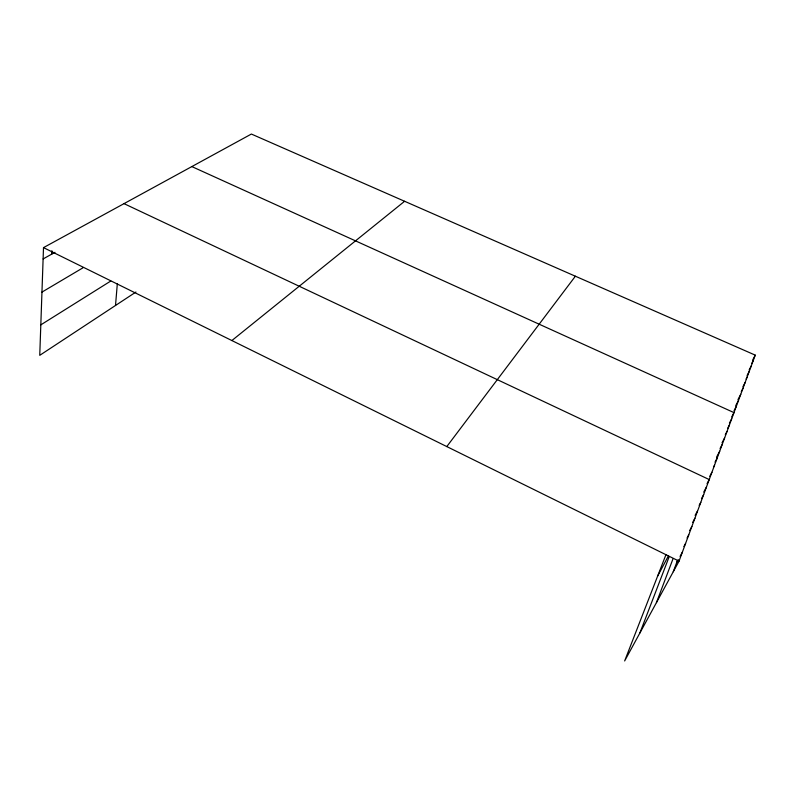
<?xml version="1.0" encoding="UTF-8"?>
<svg xmlns="http://www.w3.org/2000/svg" width="795" height="795" viewBox="0 0 795 795"><rect width="100%" height="100%" fill="white"/><g stroke="black" fill="none" stroke-linecap="round" stroke-linejoin="round"><path stroke-width="1.19" d="M665.981 554.622L624.641 660.953L679.039 561.151L755.25 355.136L251.379 134.047L43.506 247.623L39.75 355.335L135.925 292.043M51.774 254.102L51.904 250.733M115.513 305.479L117.312 283.885M673.266 571.744L677.429 560.555M656.422 602.65L672.928 559.004M639.905 632.949L669.241 556.55M752.567 360.284L755.25 355.136M751.673 363.544L753.282 360.443M749.119 370.003L751.285 365.839M747.071 375.518L749.258 371.335M746.098 379.026L747.191 376.919M742.878 386.827L745.084 382.604M741.278 391.577L742.947 388.397M737.969 399.617L740.761 394.29M735.733 405.639L738.545 400.283M734.024 410.697L736.289 406.394M731.708 416.938L733.984 412.615L191.833 166.582M729.422 423.109L731.708 418.766M727.663 428.306L729.393 425.027M725.298 434.696L727.037 431.407M722.009 442.855L724.633 437.906M720.071 448.499L722.178 444.524M716.504 457.264L719.684 451.262M715.013 462.153L717.15 458.139M713.483 467.162L714.556 465.145M709.746 476.334L711.913 472.29M657.644 576.087L668.496 555.765M707.043 483.638L709.219 479.564L124.01 203.639M703.734 492.105L706.467 486.997M701.468 498.674L703.664 494.57M699.143 505.391L700.802 502.301M695.108 515.369L697.334 511.225M692.664 522.404L694.909 518.241M689.613 530.643L691.869 526.469M687.059 538.006L688.758 534.866M683.879 546.592L685.588 543.432M676.615 562.751L678.334 559.581M680.053 556.42L682.349 552.197M446.79 446.581L575.381 276.213M231.872 340.548L404.605 201.274M40.813 324.867L110.783 281.023M41.956 292.113L82.938 267.826M43.109 258.941L54.964 252.323M43.506 247.623L679.039 561.151"/></g></svg>
